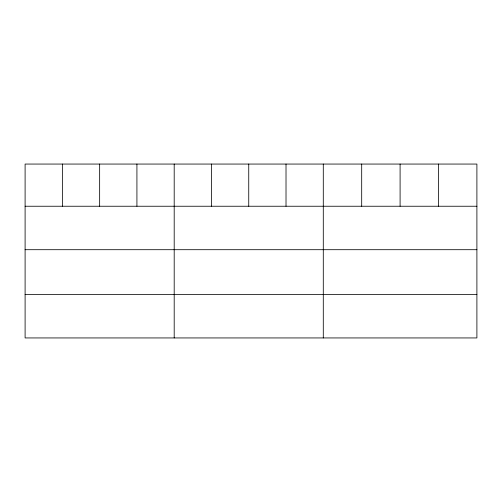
<?xml version="1.0" encoding="UTF-8"?>
<svg xmlns="http://www.w3.org/2000/svg" width="502" height="502" viewBox="0 0 502 502"><rect width="100%" height="100%" fill="white"/><g stroke="black" fill="none" stroke-linecap="round" stroke-linejoin="round"><path stroke-width="0.75" d="M476.9 206.24L476.9 337.94L25.1 337.94L25.1 164.06L476.9 164.06L476.9 206.24L25.1 206.24M25.1 249.701L476.9 249.701M25.1 294.479L476.9 294.479M438.497 164.06L438.497 206.24M400.094 164.06L400.094 206.24M361.691 164.06L361.691 206.24M323.288 164.06L323.288 337.94M286.014 164.06L286.014 206.24M248.741 164.06L248.741 206.24M211.467 164.06L211.467 206.24M174.194 164.06L174.194 337.94M136.92 164.06L136.92 206.24M99.647 164.06L99.647 206.24M62.373 164.06L62.373 206.24"/></g></svg>
